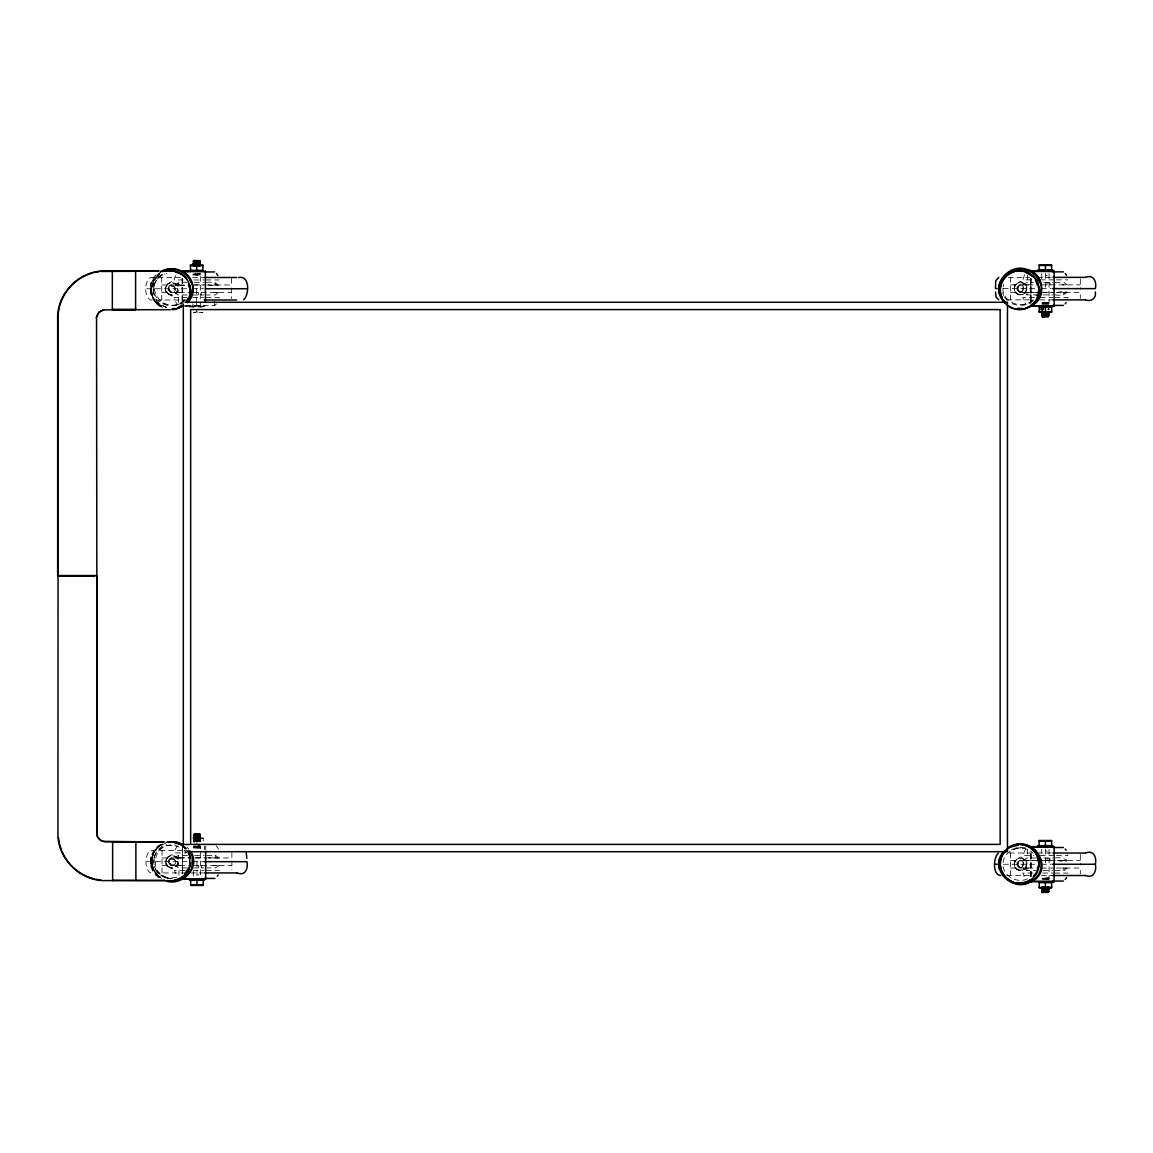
<?xml version="1.0" encoding="UTF-8"?>
<svg xmlns="http://www.w3.org/2000/svg" width="1153" height="1153" viewBox="0 0 1153 1153"><rect width="100%" height="100%" fill="white"/><g stroke="black" fill="none" stroke-linecap="round" stroke-linejoin="round"><path stroke-width="0.75" stroke-dasharray="5 3.75" d="M185.59 306.309L204.989 305.905M1030.811 876.323L1030.811 852.254L1030.854 879.753M1030.811 300.674L1030.811 278.32L1030.854 304.118M1031.07 876.323L1031.07 852.254M1031.07 300.674L1031.07 278.32M187.435 299.982L150.51 299.982C143.952 297.243 144.24 280.583 150.51 277.484L180.92 277.484M185.979 872.936L150.798 872.936C144.24 870.198 144.514 853.523 150.798 850.424L189.957 850.424M196.169 841.359L195.448 841.301L196.169 840.422M1043.551 309.537C1039.141 310.085 1045.857 307.534 1042.398 309.955M195.261 841.69L195.203 840.35M193.863 841.359L195.996 841.445L195.909 840.076M199.065 839.182L200.622 839.874L195.102 839.816C197.033 839.312 193.517 839.874 194.843 841.805M219.099 298.281L219.171 297.488L205.883 297.488M1067.837 298.195L1067.909 297.416L1054.736 297.416M195.578 841.344L193.272 841.849M156.073 274.731C146.172 283.595 149.27 300.861 161.161 306.352M150.769 289.072L153.277 279.314L160.843 272.079M153.781 284.618L153.954 293.438L158.869 300.991M160.786 844.414C148.031 850.64 146.719 870.515 159.172 877.736M151.677 857.01C149.616 864.88 153.162 873.686 160.296 877.678M154.07 857.558L154.228 866.379L156.159 870.457M1040.669 309.667L1040.928 308.053M1003.124 286.953L1003.571 284.2M1003.124 862.603C1004.407 848.752 1023.705 843.592 1033.045 853.09M198.446 839.658L193.272 840.883L200.622 838.923L193.387 839.744L193.949 838.923L200.622 837.986L193.272 838.678L196.169 838.851M168.208 288.336C169.88 280.438 180.416 289.547 172.791 292.358C167.934 293.712 166.594 286.146 171.148 285.209M162.861 843.967C149.919 849.689 148.391 869.391 160.296 877.044A19.154 19.154 0 0 1 161.391 844.745M168.497 861.291C169.693 854.142 180.084 860.988 173.959 864.937C169.03 867.719 166.248 859.288 171.437 858.149M192.983 274.976L200.334 274.976L200.334 307.332M193.401 273.722L193.2 274.673L199.109 274.976M193.272 847.916L197.869 847.844L193.517 847.541M193.935 846.72L193.531 847.628M1048.509 304.104L1048.769 303.167L1041.966 302.763M1035.927 295.917L1036.432 294.721M153.392 279.386C146.345 290.34 154.3 305.286 166.594 307.592L157.154 302.619L153.753 298.67M153.738 284.705L158.321 277.08L162.083 274.313M154.026 857.645C156.664 848.277 167.286 843.16 176.481 845.308M175.472 275.423L174.146 279.948L184.84 279.948M187.175 282.442C177.591 280.986 166.032 288.279 187.175 284.95M187.463 855.382L178.47 855.425L174.939 857.875L188.732 857.875M1055.24 294.909C1062.677 296.782 1076.441 289.072 1056.725 292.43M1055.24 870.558L1063.873 870.515L1067.029 868.137M1024.613 274.673L1022.884 279.862L1033.866 279.862M1022.826 866.148C1020.246 869.91 1014.294 864.75 1017.969 861.594C1028.476 856.304 1021.918 875.271 1016.946 864.664M153.68 852.326L156.923 848.277M1025.593 849.069L1022.884 855.512L1033.866 855.512M1042.211 308.428L1043.278 309.465M216.461 303.931L214.66 305.487L185.431 305.487M177.706 845.884L175.386 849.069L174.434 852.889L186.022 852.932M196.169 835.046L193.272 834.268L200.291 833.907L193.949 833.561L199.065 834.123M1022.711 290.686C1019.929 294.116 1014.424 288.999 1017.969 285.944C1028.476 280.655 1021.918 299.621 1016.946 289.014M156.635 275.322L160.901 272.194M184.307 299.91C164.432 318.891 138.504 281.952 166.825 273.247M181.18 303.34L185.042 300.385M161.132 845.019C153.551 849.213 149.025 858.581 151.865 866.998M195.751 274.443L200.334 273.866L194.324 273.823M1032.612 300.184C1022.538 309.826 1002.634 302.951 1002.894 288.336M1033.319 300.688C1027.179 306.006 1017.94 306.871 1010.821 303.037M1049.071 273.607L1049.071 302.374L1041.952 303.066L1048.005 303.47L1048.711 303.138L1041.721 302.792L1048.38 303.83M1047.241 879.162L1049.071 878.99L1047.241 878.802M161.29 844.572C149.126 850.943 148.636 869.967 160.108 877.332A19.5 19.5 0 0 1 161.218 844.443M1018.762 286.175L1017.335 289.417L1019.886 292.141M1018.762 861.824L1017.335 865.067L1019.886 867.791M1047.846 302.374L1042.211 303.023M1048.408 304.061L1042.182 303.657M1048.581 309.869L1048.581 308.759M195.448 836.098L193.272 835.363L199.541 834.21L194.007 833.59L194.943 833.561M194.828 835.637L193.272 836.473L196.169 837.251L193.949 836.876L195.448 836.689M195.996 838.13L193.272 837.424L196.169 836.646M196.169 839.312L193.675 837.972M193.387 838.721L194.338 837.885M195.448 835.738L200.622 834.671L197.898 835.046L200.622 835.766L198.446 836.141M198.446 840.926L193.272 841.676L195.996 841.301M196.169 839.456C188.328 837.222 201.991 838.937 199.844 836.429M199.844 838.173C201.948 840.234 195.693 838.562 200.348 837.972M199.065 841.027L200.622 840.335L200.132 839.788M199.945 841.849L199.945 840.566L193.762 839.874M193.949 845.855L193.733 846.677M196.947 846.432L200.622 845.855M199.397 847.916C186.469 847.873 200.031 844.832 200.622 847.916L200.622 876.684M1047.846 878.024L1041.721 878.427L1047.039 879.177M1026.819 292.17L1020.564 295.773L1014.309 292.17L1014.309 284.935L1020.564 281.332L1026.819 284.935L1026.919 294.865L1038.118 294.909M1026.819 867.805L1020.564 871.423L1014.309 867.805L1014.309 860.585L1020.564 856.982L1026.819 860.585L1026.919 870.515L1035.913 870.558M1042.499 308.817L1041.721 308.456L1043.278 308.99M1042.398 309.177L1043.278 308.716M199.541 834.023C201.645 833.922 191.859 834.21 194.18 834.239M194.338 840.422L193.272 839.788L195.102 838.346M194.05 838.808L195.448 839.413M193.762 839.225L194.828 839.73M194.05 840.378L199.065 840.566M194.828 837.842L200.622 837.986L193.819 837.972M194.281 842.295C195.491 837.755 191.571 842.353 195.448 840.796M194.338 838.822L199.945 839.47M199.541 840.667L200.622 840.018L198.792 840.523M176.769 305.113L181.266 303.153M161.189 845.135L166.191 843.117M1043.551 309.22L1041.721 309.869L1041.836 308.413M1047.991 309.782L1049.071 308.86M193.387 836.516L199.541 835.911M193.272 837.424L194.338 837.712M193.762 837.337L200.622 836.876M195.102 838.865L200.622 838.764L193.762 837.525M195.996 841.618L200.622 840.984M194.338 840.566L197.898 840.422L200.132 841.531M200.507 841.488L195.448 841.258M193.387 846.461L195.102 846.071M1049.071 849.257L1049.071 878.024C1048.754 879.998 1038.839 877.491 1043.551 878.759M1049.071 878.99L1046.347 878.759M1011.383 849.545L1019.137 847.397M1027.51 878.86C1017.076 883.832 1002.649 876.021 1002.894 863.986M162.587 307.548L155.05 301.092L152.787 296.638L154.516 296.033M193.099 274.63L195.707 274.198M1023.388 284.849L1026.948 282.37L1033.549 282.37M218.94 865.456L215.395 867.935L206.791 867.935M1023.388 860.498L1026.948 858.019L1035.553 858.019M1046.42 878.312L1049.071 878.024L1042.139 879.278M1048.351 303.83L1045.396 304.104M1042.499 309.134L1042.802 309.235M1048.293 308.673L1049.071 309.321M1047.991 309.508L1049.071 309.955M199.945 835.363L194.338 835.824M194.05 839.975L196.169 839.643M195.376 839.543L193.387 839.586L195.563 840.378M196.169 840.566L194.828 840.321L199.844 839.831L200.622 839.225L199.844 838.49M193.387 840.941L194.338 841.344M199.844 840.782L195.102 840.926M218.248 292.559L215.107 294.981L206.502 294.981M1023.763 860.441L1037.181 860.498M176.827 304.94C170.615 306.684 163.611 305.069 158.768 300.803M176.813 877.174C145.927 884.337 149.89 835.709 179.061 847.08M198.503 273.837L200.218 273.823M196.039 847.383L200.262 847.152L194.093 846.734M1042.788 308.442L1043.551 308.485L1041.721 308.615M1041.721 308.773L1043.551 308.629L1042.211 308.673M1041.836 309.364L1042.788 309.278L1042.298 310.705M1048.956 308.903L1048.005 309.148L1048.956 309.278M200.132 835.867L199.541 836.055M193.387 838.404L199.541 839.557M193.387 838.635L196.169 838.534M200.132 838.217L198.792 837.799M195.102 840.551L193.272 840.566L200.132 841.07M200.507 839.917L195.102 840.393M200.132 847.051L195.102 846.446M1048.005 879.119L1048.956 879.033M193.228 274.601L194.814 274.601M1015.908 847.902L1023.95 847.83M199.065 836.617L193.272 835.363L194.338 835.507M196.169 840.249L194.828 840.479M198.316 273.823L193.747 274.414M1042.211 302.835C1049.172 301.337 1050.959 304.032 1042.788 302.922L1047.241 302.562M1048.005 303.628L1049.071 303.484L1047.371 303.311M194.338 835.089L193.272 835.219M199.541 839.225L200.507 838.966L199.945 838.217M197.898 841.676L200.622 841.286M195.102 847.181C189.236 847.57 203.346 847.441 198.792 846.633M1042.211 878.485L1047.227 878.053M196.169 834.441L193.949 834.815L194.828 834.959M194.338 836.458L198.446 836.516M195.102 839.283L198.446 838.721M196.169 840.753L194.05 841.027M195.996 840.652L198.446 840.609M1043.061 879.177L1048.581 879.076M194.064 274.428L198.503 274.054M199.267 274.01L197.61 274.241M1043.551 303.7L1041.836 303.988L1044.445 304.118M1042.788 309.739L1043.551 309.696L1042.211 309.811M194.338 835.233L195.102 835.031M198.792 835.003C205.292 835.32 192.782 833.446 200.507 834.628M194.338 837.294L195.996 837.193M195.102 838.49L199.152 837.972M198.792 838.317L199.844 838.317M194.338 839.326L195.102 839.139M198.792 839.269L199.541 839.053L198.792 838.735M194.338 841.704L195.102 841.488M199.541 845.999L196.111 846.461M199.541 846.951L194.453 847.469M1042.788 878.442L1044.445 878.355M196.169 836.79L197.725 836.559M196.169 839.96L198.792 839.831M196.169 840.897L200.132 840.249M1043.551 303.859L1046.347 303.57M1046.347 303.715L1047.241 303.527M195.102 835.19L195.996 834.988M198.792 835.954L193.762 836.559M195.996 838.447L198.792 838.159M197.898 838.995L198.792 838.952M198.792 839.096L195.102 839.456L197.898 839.788L195.996 839.557M195.996 840.508L195.102 840.71L199.541 841.301M195.996 835.132L197.898 834.902M196.255 837.972L194.828 838.26M195.996 841.445L197.898 841.2M193.762 274.414L195.563 274.457M213.665 284.95L217.168 284.921M1062.403 284.863L1065.905 284.849M176.15 292.502L179.666 292.487M1024.887 292.43L1028.39 292.415M213.939 857.89L217.456 857.875M176.438 865.456L179.94 865.427M1062.403 860.513L1065.905 860.498M1024.887 868.079L1028.39 868.05M192.71 277.484L204.081 277.484M1008.356 277.369L1029.658 277.369M1037.412 277.369L1052.934 277.369M1040.237 279.862L1053.914 279.862M1056.494 279.862L1067.909 279.862M193.92 279.977L204.369 279.977M205.998 279.948L219.171 279.948M194.41 282.485L203.937 282.442M206.502 282.442C213.939 280.568 227.703 288.293 207.987 284.921M1043.739 282.37L1052.675 282.37M1055.24 282.37L1063.844 282.37L1067.029 284.791M194.67 284.921L205.349 284.921M1010.475 284.863L1038.421 284.863M1041.447 284.863L1080.318 284.863M161.737 284.978L189.683 284.978M192.71 284.978L203.634 284.978M206.992 284.978L231.58 284.978L231.58 277.484M146.705 288.74L187.939 288.74M192.58 288.74L203.533 288.74M1003.341 288.625L1036.677 288.625M1041.318 288.625L1051.046 288.625M1010.475 292.372L1038.421 292.372M1041.447 292.372L1052.934 292.372M1056.451 292.372L1080.318 292.372L1080.318 298.368M161.737 292.487L189.683 292.487M192.71 292.487L231.58 292.487M1037.181 292.43L1023.36 292.43L1026.948 294.909M1043.407 292.43L1054.087 292.43M187.175 294.981L178.211 294.981L174.622 292.502M192.551 294.981L203.533 294.981M1043.148 294.865L1052.675 294.909M1034.486 297.373L1022.884 297.416L1023.835 301.236L1026.156 304.421M1040.237 297.416L1053.107 297.373M187.089 297.488L174.146 297.488L175.112 301.308L177.418 304.493M192.666 297.488L203.735 297.488M1006.872 299.866L1033.247 299.866M1039.775 299.866L1052.934 299.866M182.333 305.905L205.421 306.309M189.207 306.914L204.11 306.914M192.522 837.972L203.202 837.972L203.202 843.29M185.878 844.068L189.625 844.068M182.621 844.472L189.625 844.472M185.417 844.89L189.87 844.89M1009.25 853.018L1036.172 853.018M1037.412 853.018L1052.934 853.018M194.698 855.425L204.211 855.382M206.791 855.382L215.424 855.425L218.94 857.875M1040.237 855.512L1053.914 855.512M1056.494 855.512L1067.909 855.512L1067.837 854.719M195.462 857.875L205.638 857.875M208.275 857.875L218.984 857.875M162.025 857.933L189.971 857.933M195.275 857.89L204.211 857.89M205.911 857.933L231.868 857.933L231.868 850.424M1043.739 858.019L1052.675 858.019M1055.24 858.019C1062.648 856.088 1076.441 863.9 1056.725 860.498M1050.801 860.498L1043.739 860.513M1010.475 860.513L1038.421 860.513M1041.447 860.513L1080.318 860.513M146.993 861.68L186.959 861.68M192.868 861.68L203.807 861.68M1003.341 864.26L1036.677 864.26M1041.318 864.26L1051.046 864.26M162.025 865.427L189.971 865.427M192.998 865.427L231.868 865.427M187.103 867.935L178.499 867.935L175.314 865.499M192.839 867.935L203.822 867.935M1010.475 868.022L1038.421 868.022M1041.447 868.022L1054.087 868.079M1056.451 868.022L1080.318 868.022L1080.318 874.017M185.114 870.429L174.434 870.429L176.625 876.266M192.94 870.429L204.023 870.429M206.171 870.429L219.459 870.429M1043.148 870.515L1052.675 870.558M190.519 872.936L203.375 872.936M1032.973 873.052L1022.884 873.052L1025.089 878.903M1042.658 873.023L1053.107 873.023M1054.736 873.052L1067.909 873.052M1006.872 875.516L1032.684 875.516M1041.447 875.516L1052.934 875.516M1024.887 284.849L1028.39 284.863M176.15 284.921L179.666 284.95M1062.403 292.415L1065.905 292.43M213.824 292.487L217.168 292.502M213.665 292.487L216.966 292.502M1024.887 860.498L1028.39 860.513M176.438 857.875L179.94 857.89M1062.403 868.05L1065.905 868.079M213.939 865.427L217.456 865.456M197.912 847.844L200.622 847.916L199.541 847.743M197.61 274.89L193.473 274.515M195.996 835.449L198.792 835.738M197.898 835.694L195.102 835.406M199.541 838.274L195.102 837.611M1044.445 878.658L1046.347 878.903M195.996 846.633L197.898 846.734M196.01 847.772L193.762 847.455M195.102 834.455L195.996 834.498M1044.445 878.802L1042.788 878.572M197.898 836.646L200.507 836.977M195.102 836.66L199.844 837.525M197.898 837.755L198.792 837.943M195.102 838.548L197.898 838.851L195.448 838.952M197.898 840.753L200.507 841.085M197.898 840.897L200.132 841.344M198.792 847.729L197.898 847.686L199.512 847.743M197.855 846.014L199.858 846.158M1042.788 308.759L1043.551 308.946M198.489 274.947L194.9 274.515M194.338 834.253L200.132 834.729M198.792 835.594L199.541 835.781M197.725 836.242L194.828 835.911M197.725 838.447L195.448 838.159M198.792 839.687L199.541 839.888M194.338 839.773L197.725 840.508M195.102 846.59L193.762 846.36M195.448 834.858L196.169 834.902M198.446 835.19L193.387 834.311M198.446 837.395L193.762 836.415M196.169 838.044L195.145 837.972M197.725 838.13L199.844 838.635M197.725 839.096L199.844 839.586M196.169 841.2L194.828 841.431M197.725 841.301L199.065 841.531M198.446 841.488L193.762 840.84M196.169 841.676L194.828 841.258M197.682 274.688L200.334 274.976L199.728 274.111M198.446 840.234L199.945 840.739M199.541 835.637L200.622 835.925M199.541 840.047L200.507 840.292M199.541 846.677L200.622 846.965M200.074 837.972L203.202 838.548M194.785 846.028L199.901 846.461M199.065 835.089L199.844 835.176M199.065 841.387L199.541 841.431M167.502 878.211L172.287 878.716M1020.736 847.224L1025.507 847.887M1023.388 868.079L1026.948 870.558M153.075 854.877L154.79 855.483M162.645 303.455L167.171 305.098M167.444 878.038L159.056 873.758M166.003 877.678L159.157 873.945L156.087 870.299M170.039 291.176C165.556 288.351 172.085 282.629 174.434 287.299C174.564 300.212 161.982 282.442 174.089 286.852M170.313 864.116C166.263 861.723 171.336 855.958 174.262 859.605M161.002 306.943C148.838 300.573 148.348 281.548 159.82 274.183A19.5 19.5 0 0 0 160.93 307.058M157.442 875.559L161.824 878.572M174.233 859.619C160.815 857.01 177.245 872.576 174.377 859.792M216.188 845.884L218.493 849.069M187.031 847.181L188.804 849.242M184.163 850.107L186.051 852.312M1004.22 296.725L1007.059 300.27M1002.519 292.747L1003.643 295.399M153.954 293.438L153.205 289.028M152.787 296.638C150.02 288.639 153.061 279.3 160.022 274.472A19.154 19.154 0 0 0 161.117 306.756M1080.318 278.867L1080.318 289.374M1080.318 854.517L1080.318 865.009M1063.873 292.372L1063.873 294.865M1063.873 868.022L1063.873 870.515M1049.922 282.37L1049.922 284.863M1049.922 858.019L1049.922 860.513M1047.054 282.37L1047.054 284.863M1047.054 858.019L1047.054 860.513M1045.396 273.463L1045.425 288.625M1045.396 849.112L1045.425 864.26M1041.721 273.607L1041.721 279.012M1041.721 849.257L1041.721 852.86M1041.159 308.687L1041.159 310.705M1027.395 275.063L1027.395 279.862M1027.395 849.112L1027.395 855.512M1010.475 277.369L1010.475 299.866M1010.475 853.018L1010.475 875.516M231.868 860.931L231.868 869.924M231.58 287.991L231.58 298.483M215.424 855.425L215.424 857.933M215.135 282.485L215.135 284.978M214.66 300.688L214.66 305.487M205.71 846.187L205.71 849.631M204.456 846.187L204.456 849.631M201.472 865.427L201.472 867.935M201.184 292.487L201.184 294.981M198.604 865.427L198.604 867.935M198.33 292.487L198.33 294.981M196.947 838.548L196.947 843.29M196.961 861.68L196.947 876.828M196.687 288.74L196.687 299.982M196.659 300.688L196.659 310.892M193.272 871.293L193.272 876.684M192.983 303.743L192.983 307.332M182.621 849.631L182.621 873.7M182.333 278.406L182.333 302.475M182.405 846.187L182.405 873.7M182.116 278.406L182.116 302.475M178.946 870.429L178.946 875.228M178.657 297.488L178.657 303.888M178.47 855.425L178.47 857.933M178.182 282.485L178.182 284.978M162.025 850.424L162.025 872.936M161.737 277.484L161.737 299.982M1045.987 850.914A4.569 2.176 15.6 0 1 1047.241 851.361M183.226 302.562A17.439 17.439 0 0 1 180.906 304.522M166.392 307.13A17.439 17.439 0 0 1 155.77 299.045L154.012 294.851A17.439 17.439 0 0 1 164.821 273.895M1045.987 275.264A4.569 2.176 15.6 0 1 1047.241 275.711M150.798 294.303A9.757 1.124 89.1 0 1 150.596 283.854M171.062 878.687A17.439 17.439 0 0 1 166.551 878.082M165.11 877.62A17.439 17.439 0 0 1 154.3 856.665L156.059 852.471A17.439 17.439 0 0 1 166.681 844.371M184.538 850.078A17.439 17.439 0 0 1 186.267 852.571M198.792 874.579A4.569 2.176 -15.6 0 1 197.538 875.026M151.086 867.243A9.757 1.124 89.1 0 1 150.884 856.794M1017.667 287.774C1021.76 300.818 1027.727 278.522 1017.667 287.774M1017.667 863.424C1021.76 876.467 1027.727 854.171 1017.667 863.424M171.826 281.577L165.571 285.195L165.571 292.415L171.826 296.018L178.095 292.415L178.095 285.195L171.826 281.577M172.114 854.517L165.859 858.135L165.859 865.355L172.114 868.973L178.369 865.355L178.369 858.135L172.114 854.517M196.659 311.915L193.531 312.492L202.914 312.492L196.659 311.915M1016.139 868.627A6.255 6.255 0 0 0 1026.617 865.817A6.255 6.255 0 0 0 1018.949 858.163A6.255 6.255 0 0 0 1016.139 868.627M1017.436 869.42A5.952 5.952 0 0 0 1026.357 864.26A5.952 5.952 0 0 0 1017.436 859.115A5.952 5.952 0 0 0 1017.436 869.42M1016.139 292.977A6.255 6.255 0 0 0 1026.617 290.167A6.255 6.255 0 0 0 1018.949 282.514A6.255 6.255 0 0 0 1016.139 292.977M1017.436 293.77A5.952 5.952 0 0 0 1026.357 288.625A5.952 5.952 0 0 0 1017.436 283.465A5.952 5.952 0 0 0 1017.436 293.77M167.401 293.222A6.255 6.255 0 0 0 177.879 290.426A6.255 6.255 0 0 0 170.212 282.759A6.255 6.255 0 0 0 167.401 293.222M167.473 292.948A5.952 5.952 0 0 0 177.418 290.282A5.952 5.952 0 0 0 170.14 282.989A5.952 5.952 0 0 0 167.473 292.948M167.689 866.162A6.255 6.255 0 0 0 178.153 863.366A6.255 6.255 0 0 0 170.5 855.699A6.255 6.255 0 0 0 167.689 866.162M167.762 865.889A5.952 5.952 0 0 0 177.706 863.222A5.952 5.952 0 0 0 170.428 855.93A5.952 5.952 0 0 0 167.762 865.889"/><path stroke-width="1.5" d="M183.745 306.309L182.073 305.905M182.361 879.249L205.71 878.86L182.477 879.249M187.29 302.735C197.192 293.871 194.079 276.605 182.188 271.128L205.421 271.517L182.073 271.517C176.106 267.467 167.026 268.044 160.512 271.474M1030.926 881.483L1054.159 881.483L1030.811 881.483C1013.602 893.661 987.631 868.483 1003.571 851.822M1004.811 302.619C988.856 288.351 1007.419 262.553 1026.386 269.269C1044.459 272.267 1047.27 300.14 1030.811 305.833L1054.159 306.237L1030.811 306.237L1025.651 308.154M1030.926 271.445L1054.159 271.445L1030.926 271.041M1052.905 881.872L1054.116 881.872L1054.159 846.691L1030.811 846.691L1053.712 847.095M1054.116 305.833L1054.159 271.041L1052.559 271.041M238.7 277.484C250.086 275.322 249.279 294.75 243.715 299.766M1000.876 875.516C992.185 875.199 993.396 857.183 998.339 853.234M1085.593 853.018C1094.067 849.53 1096.82 857.976 1095.35 864.26C1096.806 870.429 1093.866 878.874 1085.593 875.516M58.154 313.904L57.938 832.163C56.756 858.192 80.321 881.742 106.35 880.575L164.245 880.69M1095.292 291.954C1096.662 297.647 1091.415 302.374 1085.593 299.866M189.611 292.776C192.075 283.595 185.186 274.255 176.193 272.367M192.58 288.394L190.072 298.151L186.815 302.23M192.248 866.35L192.176 856.319L190 851.663M192.998 861.334C193.243 874.45 179.046 883.645 166.882 880.532M999.507 288.279L1002.49 278.68M1038.19 293.222L1038.882 288.913M1030.609 305.617C1036.749 302.345 1041.289 296.047 1041.318 288.956M1040.64 293.972C1048.754 258.272 985.57 264.642 1002.015 298.036M1004.667 851.606C988.525 867.503 1012.709 892.451 1030.609 881.267C1049.475 872.936 1040.669 843.492 1020.78 844.832M999.507 863.928L1000.314 858.942M1038.882 864.563L1036.907 871.582M58.428 312.29L59.235 307.491M96.261 317.637L98.855 312.146L104.347 309.537M59.725 305.934C63.876 290.181 76.891 277.167 92.658 273.002M189.971 298.094C200.665 281.318 178.081 262.207 162.097 271.575M189.294 867.128L185.229 873.513M189.899 865.716L189.741 857.083M218.133 874.954L217.254 876.266M1066.583 877.577L1065.199 879.508M1066.179 302.605L1065.199 303.859M185.316 873.325L188.155 869.78M190.259 871.034L182.736 878.226L177.735 880.243M1034.947 302.504L1038.334 298.555M1002.49 854.33L1004.753 851.692M1033.319 876.338L1036.288 872.879M1005.892 274.731L1010.273 271.733M1007.621 848.204C1030.912 830.953 1057.157 868.382 1031.315 881.872M194.54 260.909L193.661 260.765L194.655 260.621M193.661 264.08L194.54 263.792M198.777 261.457L199.656 261.169L192.983 261.299M193.762 264.988L195.707 265.046M198.777 265.594L199.656 265.421L198.157 265.767M1044.704 312.319L1041.721 312.074L1042.499 312.362M1042.802 313.184L1043.897 313.602M1042.499 313.371L1043.278 313.558M1042.499 314.337L1043.897 314.711M1048.394 311.93L1047.515 312.218M1042.398 315.634L1043.278 315.763M1048.394 316.729L1042.802 316.498M1048.293 314.971L1047.515 314.798M1042.398 887.969L1043.278 888.098M1043.897 889.251L1042.499 889.107M1042.499 889.972L1044.618 890.404L1042.398 890.03M1047.515 887.277L1048.394 887.724L1047.515 887.868M1048.293 887.767L1041.721 887.406M1047.515 888.502L1048.293 888.415L1047.515 888.646M1042.788 891.543L1041.721 891.687L1048.711 892.018L1042.398 892.379L1043.278 892.091M1048.293 889.669L1042.211 889.568M1048.394 890.577L1047.515 890.865M162.573 271.517L171.307 269.427M178.744 306.914L182.52 305.401M177.648 308.082L182.967 305.905L182.073 306.309M1042.398 316.729L1047.01 316.498M193.113 263.331L198.503 263.014M193.113 263.489L195.707 263.302M192.983 264.628L200.334 263.936M200.218 261.918L199.267 261.587M192.983 265.421L195.16 264.859M192.983 265.738L194.814 265.406M200.218 265.089L198.503 265.363M1041.836 311.887L1042.788 312.074M1042.788 312.578L1041.721 312.722L1043.551 313.054M1041.721 315.072L1042.788 314.798M1047.414 316.484C1051.68 316.138 1039.3 316.326 1042.788 315.893M1049.071 313.27L1047.241 313.602M1048.956 314.567L1046.347 314.149M1041.836 888.329L1042.788 888.646M1041.836 889.424L1046.175 889.395M1048.956 887.868L1048.005 888.098M1048.956 888.012L1042.211 887.349M1047.241 889.251L1049.071 888.92M1011.498 846.806L1018.07 845.25M1025.478 882.996L1030.551 881.151M998.786 277.455L995.774 280.655L995.443 288.625L997.215 288.625M190.404 265.608L202.914 265.608M202.914 270.35L190.404 270.35M1039.141 265.435L1051.651 265.435M1039.141 307.015L1051.651 307.015M1051.651 311.757L1039.141 311.757M203.202 884.855L190.692 884.855M1039.141 841.085L1051.651 841.085M1039.141 882.65L1051.651 882.65M1039.141 887.392L1051.651 887.392M94.2 272.526L99.014 271.719M199.656 261.313L195.16 261.688M193.762 262.927L195.16 262.639M198.157 262.61L199.555 262.322L198.777 262.135M198.157 264.815L199.656 264.628L198.777 264.354M193.762 265.781L198.157 265.464M1042.398 316.585L1044.618 316.498M1047.991 316.268L1047.515 315.893M1048.293 887.623L1047.515 887.724L1048.956 887.219M1047.991 889.712L1046.895 889.294M1047.515 890.707L1048.394 890.721L1046.175 890.347M172.056 308.86L174.852 308.471M165.989 842.324L177.202 842.151L183.068 844.472M200.334 261.875L198.503 262.062M197.61 263.201L200.334 262.97M1042.788 313.688L1041.721 313.976L1044.445 314.207M1041.721 314.928L1042.788 314.942M1049.071 889.064L1047.241 889.107M1015.361 269.888L1020.78 269.312M1022.841 308.442L1017.234 308.355M1043.393 892.379L1042.398 892.235L1046.175 891.903M194.064 262.884L197.437 262.509M198.777 263.662L199.656 263.533L198.777 263.388M194.064 265.089L197.437 264.714M199.267 264.57L195.88 264.959M195.16 265.781L200.334 265.19L199.267 264.902M1047.515 313.011L1044.618 312.405M1047.515 313.962L1048.394 313.832L1044.618 313.501M1047.515 314.106L1048.394 313.976L1044.618 313.645M1047.515 316.326L1048.394 316.181L1043.897 315.663M1044.618 891.355L1048.394 891.687L1046.895 891.5M193.473 262.336L194.814 262.091M200.218 261.832L194.064 262.293M199.844 264.167L194.064 264.498M1048.005 890.303L1046.347 889.799M198.777 262.408L195.88 262.74M194.54 263.936L195.88 263.706M195.16 261.544L198.157 261.356M198.157 263.561L195.16 263.893M197.437 263.763L199.656 263.374L198.777 263.244M1043.897 892.191L1048.394 891.831L1047.515 891.687M198.864 265.031L193.113 265.32M1047.241 312.506L1048.581 312.261L1046.895 311.901M1047.241 313.457L1049.071 313.414M1047.241 315.663L1049.071 315.475L1047.241 315.807M1047.241 887.363L1048.293 887.219M1047.241 888.141L1048.005 887.954M1047.241 890.361L1048.005 890.159M1047.241 891.312L1049.071 891.125L1043.551 890.765M1047.241 891.456L1049.071 891.269L1048.005 891.139M194.814 265.55L195.707 265.363M197.61 265.421L198.503 265.219M195.707 262.048L197.61 261.962M195.707 265.507L197.61 265.262M100.614 271.445L135.607 271.286M1042.499 316.628L1043.393 316.729M199.555 261.27L193.661 260.621L199.656 260.621M1037.945 270.018L1052.848 270.018M1037.945 270.451L1052.848 270.451M158.797 270.825L106.062 270.941C80.033 269.759 56.483 293.323 57.65 319.352L57.65 575.967L94.69 575.967M190.62 270.912L190.404 265.031L202.914 265.031L202.914 270.912L191.239 270.912M112.345 271.171L158.811 271.171M182.188 271.517L190.778 271.517M205.537 271.949L214.66 271.949M1052.862 271.863L1063.397 271.863M204.254 277.484L236.596 277.484M1052.992 277.369L1085.333 277.369M1085.593 277.369C1094.067 273.895 1096.82 282.341 1095.35 288.625L1052.588 288.625M205.393 288.74L246.612 288.74M204.254 299.982L236.596 299.982M1052.992 299.866L1085.333 299.866M185.114 302.273L1007.477 302.273L1007.477 851.707L186.916 851.707M1052.862 305.415L1063.397 305.415M1039.357 306.439L1039.141 312.319L1051.651 312.319L1051.651 306.439L1039.977 306.439M112.345 309.364L136.443 309.364M170.341 309.71L112.345 309.71L112.345 270.825M1041.721 316.052L1042.629 316.052M58.99 575.549L96.823 575.549L96.823 831.601C96.016 837.28 101.233 842.497 106.912 841.69L135.881 841.69L135.881 879.523M163.971 841.791L112.634 841.791L112.634 880.69M163.957 842.151L102.228 841.387M184.033 844.068L182.361 844.472L184.033 844.472M1037.945 845.668L1052.848 845.668M1037.945 846.086L1052.848 846.086M1052.862 847.513L1063.397 847.513M1052.992 853.018L1085.333 853.018M204.124 861.68L246.901 861.68C248.371 867.964 245.603 876.41 237.143 872.936M995.443 864.26L997.215 864.26M1052.588 864.26L1095.35 864.26M204.542 872.936L236.884 872.936M1052.992 875.516L1085.333 875.516M204.412 878.427L214.948 878.427M202.265 879.249L205.666 879.249L205.71 851.346M189.496 879.854L204.398 879.854M112.634 880.344L164.274 880.344M189.496 880.287L204.398 880.287M1052.862 881.051L1063.397 881.051M1039.357 882.088L1039.141 887.969L1051.651 887.969L1051.651 882.088L1039.977 882.088M1041.721 891.701L1042.629 891.701M1042.398 892.379L1048.394 892.379M193.733 260.65L194.54 260.636M1044.445 311.987L1047.601 312.319M1046.347 312.261L1042.788 311.901M1044.445 312.953L1048.956 313.371L1047.241 313.083M1046.347 313.184L1043.551 312.91M1044.445 315.158L1047.241 315.446M1046.347 315.403L1043.551 315.115M1044.445 887.81L1047.241 887.954M1044.445 888.603L1047.241 888.877M1046.347 888.833L1043.551 888.545M1043.551 889.655L1048.005 890.03M1046.347 311.944L1047.991 311.987M1043.551 887.594L1048.005 887.824M1043.551 887.767L1044.445 887.954M1043.551 889.799L1044.445 889.842M1047.241 891.096L1041.721 890.577M1044.618 312.549L1046.895 312.679M1048.005 314.38L1042.211 313.919M1043.551 315.259L1041.836 314.971M1044.618 314.61L1046.895 314.899M1047.241 315.302L1049.071 315.634M1046.175 887.493L1042.211 887.666M1042.788 888.502L1046.895 888.329M1047.241 888.732L1048.956 889.021M1046.175 891.6L1043.897 891.312M1046.175 314.697L1046.895 314.74M194.007 260.679L200.002 260.967L199.267 261.082M195.16 260.809L198.157 260.996M1044.618 314.755L1042.802 314.466M1046.895 315.994L1043.278 315.619M1044.618 887.406L1042.499 887.219M1043.897 887.997L1044.618 888.041M1046.175 888.141L1047.515 888.372M1044.618 888.199L1042.499 888.012M1044.618 889.294L1043.278 889.064M1046.895 890.534L1041.836 890.62M1042.788 315.216L1041.836 315.129M199.267 262.697L200.218 262.927M199.267 263.792L200.334 264.08L199.267 263.936M1048.005 888.776L1048.956 888.877M1047.515 312.578L1048.293 312.823M198.777 265.132L200.218 265.781M1047.515 888.228L1048.293 888.329M174.305 842.656L182.16 844.673M96.088 879.263L100.902 880.07M94.488 878.99C80.263 875.531 67.811 865.254 62.161 851.692M164.086 880.258C180.935 888.185 201.789 867.604 190.576 851.289M1025.507 272.238L1033.78 276.965M1009.639 880.806L1014.654 882.823M998.743 299.722L996.12 297.315L995.5 291.954M101.104 840.868L97.645 837.395M1031.186 272.065L1035.466 275.207L1040.698 283.955M1031.186 847.714L1035.466 850.856L1040.698 859.59M185.95 848.565L182.16 845.149A19.5 19.5 0 0 0 167.56 842.065M185.676 848.781L181.958 845.452A19.154 19.154 0 0 0 174.262 842.353M1065.199 273.42L1066.583 275.336M1065.199 849.069L1066.179 850.309M216.461 273.492L217.859 275.423M1033.679 276.778L1036.619 280.51M1003.11 299.405L1005.286 302.115M1005.373 877.678L1000.127 868.93M189.596 278.795L191.773 283.422M1036.547 280.352L1038.349 284.589M1035.754 280.828L1037.412 284.733M1000.127 293.28L1002.13 297.978M1037.181 857.486L1038.349 860.224M246.223 852.989L246.843 858.336M97.126 836.285L96.549 319.914C95.728 314.236 100.945 309.018 106.624 309.826L135.607 309.826L135.607 270.941M59.524 844.025L61.469 850.222M58.443 837.611L59.25 842.425M188.53 284.315L188.977 287.068M1038.305 284.503L1038.853 288.913M1038.305 860.138L1038.853 864.563M1051.651 270.018L1051.651 264.859L1039.141 264.859L1039.141 270.018M1051.651 845.668L1051.651 840.508L1039.141 840.508L1039.141 845.668M1045.396 265.435L1045.396 270.018M1045.396 307.015L1045.396 311.757M1045.396 841.085L1045.396 845.668M1045.396 882.65L1045.396 887.392M205.378 271.128L205.421 302.475M203.202 880.287L203.202 885.432L190.692 885.432L190.692 880.287M196.947 880.287L196.947 884.855M196.659 265.608L196.659 270.35M183.313 304.075L183.313 846.302M1036.864 872.1A19.154 19.154 0 0 1 1035.163 874.968M1030.422 879.624A19.154 19.154 0 0 1 1016.081 882.65M1011.325 881.108A19.154 19.154 0 0 1 1000.501 865.312M1000.444 863.64A19.154 19.154 0 0 1 1005.041 851.375M1008.76 848.031A19.154 19.154 0 0 1 1018.113 844.731M1023.1 845.005A19.154 19.154 0 0 1 1038.421 867.344M999.334 869.146A9.757 1.124 -89.1 0 1 999.247 866.609M999.32 862.055A9.757 1.124 -89.1 0 1 999.536 858.697M1038.421 286.636A19.154 19.154 0 0 1 1036.273 299.564M1035.394 300.976A19.154 19.154 0 0 1 1014.813 308.701M1013.228 308.211A19.154 19.154 0 0 1 1008.76 305.949M1005.041 302.605A19.154 19.154 0 0 1 1003.096 299.881M1002.317 298.411A19.154 19.154 0 0 1 1000.444 290.34M1000.501 288.668A19.154 19.154 0 0 1 1014.453 271.704M1016.081 271.315A19.154 19.154 0 0 1 1029.009 273.477M1030.422 274.356A19.154 19.154 0 0 1 1033.002 276.475M189.741 285.396A19.5 19.5 0 0 1 186.714 301.61M181.871 306.352A19.5 19.5 0 0 1 172.359 309.71M165.989 271.373A19.5 19.5 0 0 1 186.93 279.242M188.126 298.541A19.154 19.154 0 0 1 186.426 301.409M181.684 306.064A19.154 19.154 0 0 1 172.33 309.364M169.361 271.171A19.154 19.154 0 0 1 179.119 272.987M189.942 288.783A19.154 19.154 0 0 1 189.683 293.784M999.334 293.496A9.757 1.124 -89.1 0 1 999.247 290.96M999.32 286.405A9.757 1.124 -89.1 0 1 999.536 283.061M190.576 862.747A19.5 19.5 0 0 1 169.621 880.69M188.732 852.831A19.5 19.5 0 0 1 190.303 857.659M190.231 862.718A19.154 19.154 0 0 1 189.683 866.018M189.193 867.618A19.154 19.154 0 0 1 174.651 880.07M188.415 852.975A19.154 19.154 0 0 1 189.957 857.731M1000.141 309.595L190.649 309.595L190.649 844.385L1000.141 844.385L1000.141 309.595M1006.9 878.644A19.5 19.5 0 0 0 1038.767 867.402A19.5 19.5 0 0 0 1013.098 845.437A19.5 19.5 0 0 0 1006.9 878.644M1008.558 306.237A19.5 19.5 0 0 0 1039.04 291.651A19.5 19.5 0 0 0 1011.181 272.555A19.5 19.5 0 0 0 1008.558 306.237"/></g></svg>
